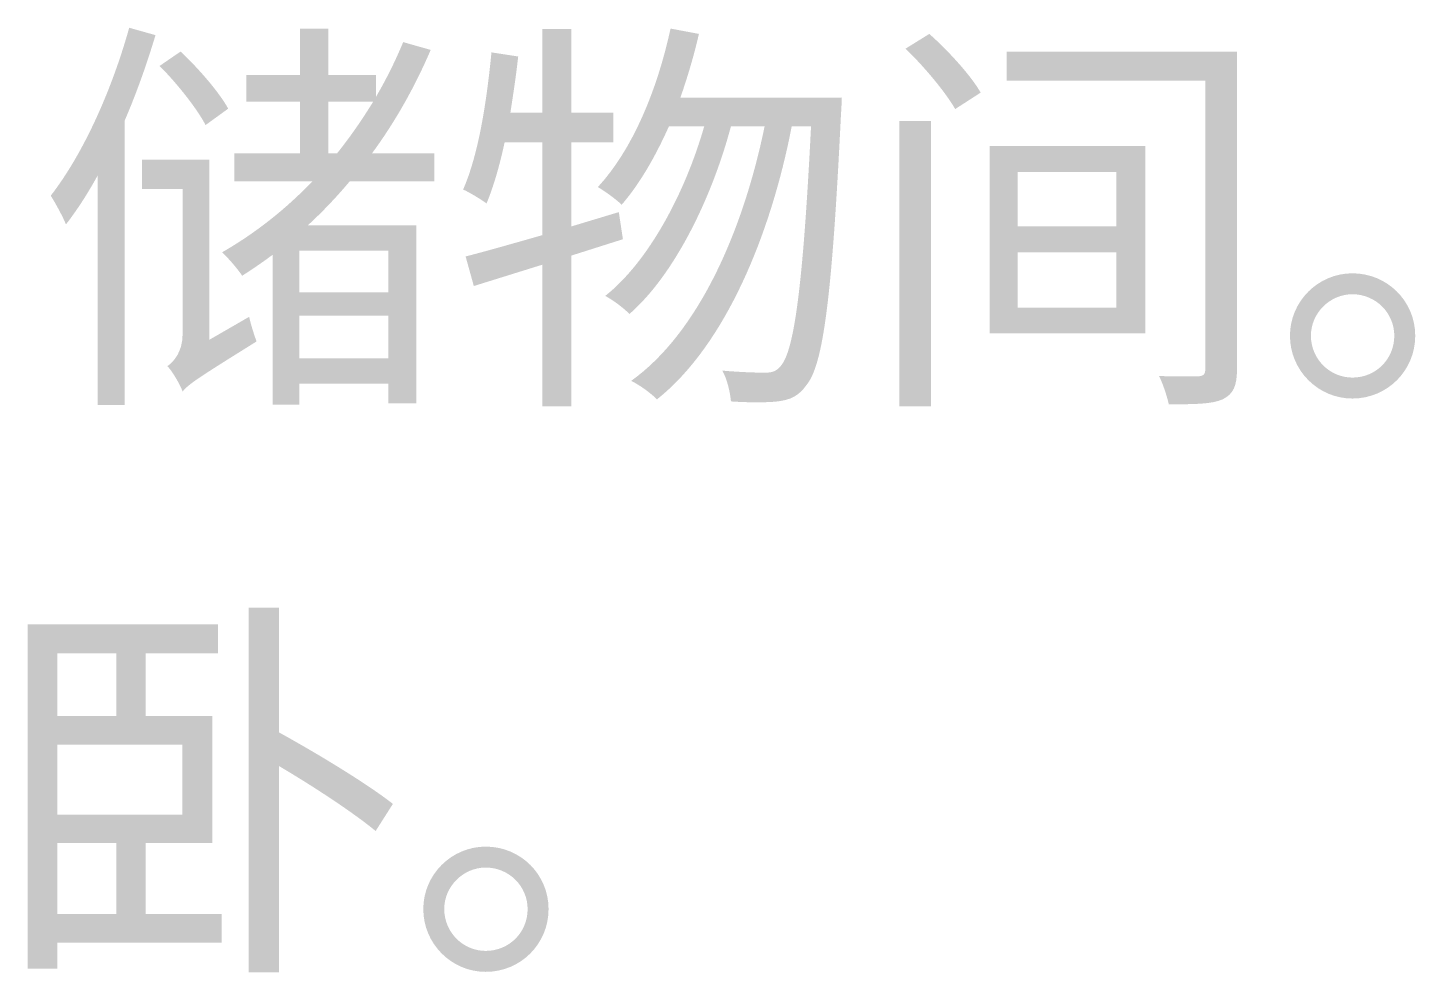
# Model space of a CAD drawing. Header units: millimetres. Extents: x -4600 to 229000, y -4300 to 19460.
# Drawn here: x 61756 to 62724, y 14577 to 15236 of the extents above; entities that cross this region are included whole.
import ezdxf

# ---------------------------------------------------------------- set-up
doc = ezdxf.new("R2010")
doc.units = ezdxf.units.MM
doc.header["$LTSCALE"] = 100
doc.layers.add('A-NOTE', color=7, linetype='Continuous', lineweight=18)

# ---------------------------------------------------------------- blocks, each defined once
blk = doc.blocks.new('A02_SHEET')
at = {"layer": 'A-NOTE'}
h = blk.add_hatch(color=256, dxfattribs=at)
edge = h.paths.add_edge_path()
edge.add_spline(control_points=[(21827.01, 15236.23), (21814.69, 15192.11), (21794.92, 15148.27), (21772.29, 15119.05)], knot_values=[0, 0, 0, 0, 1, 1, 1, 1], degree=3, periodic=0)
edge.add_spline(control_points=[(21772.29, 15119.05), (21775.44, 15114.18), (21781.17, 15103.58), (21782.89, 15099)], knot_values=[0, 0, 0, 0, 1, 1, 1, 1], degree=3, periodic=0)
edge.add_spline(control_points=[(21782.89, 15099), (21790.63, 15109.02), (21798.08, 15120.48), (21804.95, 15133.09)], knot_values=[0, 0, 0, 0, 1, 1, 1, 1], degree=3, periodic=0)
edge.add_line((21804.95, 15133.09), (21804.95, 14972.94))
edge.add_line((21804.95, 14972.94), (21823.86, 14972.94))
edge.add_line((21823.86, 14972.94), (21823.86, 15171.48))
edge.add_spline(control_points=[(21823.86, 15171.48), (21832.17, 15190.68), (21839.33, 15211.02), (21845.35, 15231.07)], knot_values=[0, 0, 0, 0, 1, 1, 1, 1], degree=3, periodic=0)
edge.add_line((21845.35, 15231.07), (21827.01, 15236.23))
h = blk.add_hatch(color=256, dxfattribs=at)
edge = h.paths.add_edge_path()
edge.add_line((21900.35, 15148.56), (21900.35, 15129.08))
edge.add_line((21900.35, 15129.08), (21954.79, 15129.08))
edge.add_spline(control_points=[(21954.79, 15129.08), (21935.88, 15109.31), (21914.68, 15092.69), (21891.76, 15079.52)], knot_values=[0, 0, 0, 0, 1, 1, 1, 1], degree=3, periodic=0)
edge.add_spline(control_points=[(21891.76, 15079.52), (21896.06, 15075.79), (21903.22, 15067.2), (21905.8, 15063.19)], knot_values=[0, 0, 0, 0, 1, 1, 1, 1], degree=3, periodic=0)
edge.add_spline(control_points=[(21905.8, 15063.19), (21912.96, 15067.77), (21920.12, 15072.64), (21927, 15077.8)], knot_values=[0, 0, 0, 0, 1, 1, 1, 1], degree=3, periodic=0)
edge.add_line((21927, 15077.8), (21927, 14973.23))
edge.add_line((21927, 14973.23), (21945.62, 14973.23))
edge.add_line((21945.62, 14973.23), (21945.62, 14987.84))
edge.add_line((21945.62, 14987.84), (22007.79, 14987.84))
edge.add_line((22007.79, 14987.84), (22007.79, 14974.09))
edge.add_line((22007.79, 14974.09), (22027.27, 14974.09))
edge.add_line((22027.27, 14974.09), (22027.27, 15098.42))
edge.add_line((22027.27, 15098.42), (21951.64, 15098.42))
edge.add_spline(control_points=[(21951.64, 15098.42), (21961.95, 15107.88), (21971.69, 15118.19), (21980.86, 15129.08)], knot_values=[0, 0, 0, 0, 1, 1, 1, 1], degree=3, periodic=0)
edge.add_line((21980.86, 15129.08), (22039.88, 15129.08))
edge.add_line((22039.88, 15129.08), (22039.88, 15148.56))
edge.add_line((22039.88, 15148.56), (21996.33, 15148.56))
edge.add_spline(control_points=[(21996.33, 15148.56), (22012.37, 15170.33), (22026.13, 15194.69), (22037.3, 15220.76)], knot_values=[0, 0, 0, 0, 1, 1, 1, 1], degree=3, periodic=0)
edge.add_line((22037.3, 15220.76), (22018.1, 15226.2))
edge.add_spline(control_points=[(22018.1, 15226.2), (22012.66, 15213.02), (22006.36, 15200.42), (21999.2, 15188.1)], knot_values=[0, 0, 0, 0, 1, 1, 1, 1], degree=3, periodic=0)
edge.add_line((21999.2, 15188.1), (21999.2, 15203.28))
edge.add_line((21999.2, 15203.28), (21965.96, 15203.28))
edge.add_line((21965.96, 15203.28), (21965.96, 15235.65))
edge.add_line((21965.96, 15235.65), (21946.19, 15235.65))
edge.add_line((21946.19, 15235.65), (21946.19, 15203.28))
edge.add_line((21946.19, 15203.28), (21908.66, 15203.28))
edge.add_line((21908.66, 15203.28), (21908.66, 15184.66))
edge.add_line((21908.66, 15184.66), (21946.19, 15184.66))
edge.add_line((21946.19, 15184.66), (21946.19, 15148.56))
edge.add_line((21946.19, 15148.56), (21900.35, 15148.56))
h.paths.add_polyline_path([(21945.62, 15035.4), (22007.79, 15035.4), (22007.79, 15005.6), (21945.62, 15005.6), (21945.62, 15035.4)], flags=0)
h.paths.add_polyline_path([(21945.62, 15051.73), (21945.62, 15080.66), (22007.79, 15080.66), (22007.79, 15051.73), (21945.62, 15051.73)], flags=0)
edge = h.paths.add_edge_path(flags=0)
edge.add_line((21965.96, 15184.66), (21997.19, 15184.66))
edge.add_spline(control_points=[(21997.19, 15184.66), (21989.45, 15172.05), (21981.15, 15160.02), (21971.98, 15148.56)], knot_values=[0, 0, 0, 0, 1, 1, 1, 1], degree=3, periodic=0)
edge.add_line((21971.98, 15148.56), (21965.96, 15148.56))
edge.add_line((21965.96, 15148.56), (21965.96, 15184.66))
h = blk.add_hatch(color=256, dxfattribs=at)
edge = h.paths.add_edge_path()
edge.add_spline(control_points=[(22079.7, 15219.04), (22076.26, 15183.8), (22070.53, 15147.41), (22059.93, 15123.35)], knot_values=[0, 0, 0, 0, 1, 1, 1, 1], degree=3, periodic=0)
edge.add_spline(control_points=[(22059.93, 15123.35), (22064.52, 15121.34), (22072.82, 15116.19), (22076.26, 15113.61)], knot_values=[0, 0, 0, 0, 1, 1, 1, 1], degree=3, periodic=0)
edge.add_spline(control_points=[(22076.26, 15113.61), (22081.13, 15125.35), (22085.43, 15140.25), (22088.87, 15156.3)], knot_values=[0, 0, 0, 0, 1, 1, 1, 1], degree=3, periodic=0)
edge.add_line((22088.87, 15156.3), (22115.23, 15156.3))
edge.add_line((22115.23, 15156.3), (22115.23, 15091.55))
edge.add_spline(control_points=[(22115.23, 15091.55), (22095.17, 15085.82), (22076.26, 15080.38), (22061.65, 15076.65)], knot_values=[0, 0, 0, 0, 1, 1, 1, 1], degree=3, periodic=0)
edge.add_line((22061.65, 15076.65), (22067.38, 15056.02))
edge.add_line((22067.38, 15056.02), (22115.23, 15070.92))
edge.add_line((22115.23, 15070.92), (22115.23, 14972.08))
edge.add_line((22115.23, 14972.08), (22135.28, 14972.08))
edge.add_line((22135.28, 14972.08), (22135.28, 15077.22))
edge.add_line((22135.28, 15077.22), (22171.38, 15088.68))
edge.add_line((22171.38, 15088.68), (22168.51, 15107.59))
edge.add_line((22168.51, 15107.59), (22135.28, 15097.56))
edge.add_line((22135.28, 15097.56), (22135.28, 15156.3))
edge.add_line((22135.28, 15156.3), (22164.79, 15156.3))
edge.add_line((22164.79, 15156.3), (22164.79, 15176.92))
edge.add_line((22164.79, 15176.92), (22135.28, 15176.92))
edge.add_line((22135.28, 15176.92), (22135.28, 15235.37))
edge.add_line((22135.28, 15235.37), (22115.23, 15235.37))
edge.add_line((22115.23, 15235.37), (22115.23, 15176.92))
edge.add_line((22115.23, 15176.92), (22092.88, 15176.92))
edge.add_spline(control_points=[(22092.88, 15176.92), (22094.88, 15189.82), (22096.89, 15202.99), (22098.32, 15216.17)], knot_values=[0, 0, 0, 0, 1, 1, 1, 1], degree=3, periodic=0)
edge.add_line((22098.32, 15216.17), (22079.7, 15219.04))
h = blk.add_hatch(color=256, dxfattribs=at)
edge = h.paths.add_edge_path()
edge.add_spline(control_points=[(22204.61, 15235.65), (22195.16, 15192.11), (22177.97, 15151.14), (22153.9, 15125.07)], knot_values=[0, 0, 0, 0, 1, 1, 1, 1], degree=3, periodic=0)
edge.add_spline(control_points=[(22153.9, 15125.07), (22158.77, 15122.2), (22167.08, 15116.19), (22170.52, 15112.75)], knot_values=[0, 0, 0, 0, 1, 1, 1, 1], degree=3, periodic=0)
edge.add_spline(control_points=[(22170.52, 15112.75), (22183.12, 15127.36), (22194.01, 15146.27), (22203.47, 15167.47)], knot_values=[0, 0, 0, 0, 1, 1, 1, 1], degree=3, periodic=0)
edge.add_line((22203.47, 15167.47), (22228.1, 15167.47))
edge.add_spline(control_points=[(22228.1, 15167.47), (22214.92, 15121.34), (22189.43, 15073.21), (22159.06, 15049.15)], knot_values=[0, 0, 0, 0, 1, 1, 1, 1], degree=3, periodic=0)
edge.add_spline(control_points=[(22159.06, 15049.15), (22164.79, 15046), (22171.66, 15040.84), (22175.96, 15036.54)], knot_values=[0, 0, 0, 0, 1, 1, 1, 1], degree=3, periodic=0)
edge.add_spline(control_points=[(22175.96, 15036.54), (22207.48, 15064.05), (22233.55, 15117.91), (22246.73, 15167.47)], knot_values=[0, 0, 0, 0, 1, 1, 1, 1], degree=3, periodic=0)
edge.add_line((22246.73, 15167.47), (22270.22, 15167.47))
edge.add_spline(control_points=[(22270.22, 15167.47), (22255.32, 15094.99), (22224.38, 15023.65), (22177.11, 14989.84)], knot_values=[0, 0, 0, 0, 1, 1, 1, 1], degree=3, periodic=0)
edge.add_spline(control_points=[(22177.11, 14989.84), (22183.12, 14986.98), (22190.86, 14981.25), (22195.16, 14976.95)], knot_values=[0, 0, 0, 0, 1, 1, 1, 1], degree=3, periodic=0)
edge.add_spline(control_points=[(22195.16, 14976.95), (22242.71, 15014.77), (22274.52, 15091.83), (22289.13, 15167.47)], knot_values=[0, 0, 0, 0, 1, 1, 1, 1], degree=3, periodic=0)
edge.add_line((22289.13, 15167.47), (22302.59, 15167.47))
edge.add_spline(control_points=[(22302.59, 15167.47), (22296.86, 15053.16), (22290.56, 15010.47), (22281.39, 15000.16)], knot_values=[0, 0, 0, 0, 1, 1, 1, 1], degree=3, periodic=0)
edge.add_spline(control_points=[(22281.39, 15000.16), (22278.24, 14996.43), (22275.38, 14995.57), (22270.5, 14995.57), (22265.06, 14995.57), (22253.6, 14995.86), (22240.71, 14997.01)], knot_values=[0, 0, 0, 0, 1, 1, 1, 2, 2, 2, 2], degree=3, periodic=0)
edge.add_spline(control_points=[(22240.71, 14997.01), (22244.15, 14990.99), (22246.15, 14981.82), (22246.73, 14975.52)], knot_values=[0, 0, 0, 0, 1, 1, 1, 1], degree=3, periodic=0)
edge.add_spline(control_points=[(22246.73, 14975.52), (22259.33, 14974.66), (22271.65, 14974.66), (22279.39, 14975.52)], knot_values=[0, 0, 0, 0, 1, 1, 1, 1], degree=3, periodic=0)
edge.add_spline(control_points=[(22279.39, 14975.52), (22287.98, 14976.66), (22293.71, 14978.96), (22299.44, 14986.98)], knot_values=[0, 0, 0, 0, 1, 1, 1, 1], degree=3, periodic=0)
edge.add_spline(control_points=[(22299.44, 14986.98), (22310.9, 15001.02), (22317.2, 15046), (22323.51, 15176.64)], knot_values=[0, 0, 0, 0, 1, 1, 1, 1], degree=3, periodic=0)
edge.add_spline(control_points=[(22323.51, 15176.64), (22323.79, 15179.5), (22324.08, 15187.52), (22324.08, 15187.52)], knot_values=[0, 0, 0, 0, 1, 1, 1, 1], degree=3, periodic=0)
edge.add_line((22324.08, 15187.52), (22211.49, 15187.52))
edge.add_spline(control_points=[(22211.49, 15187.52), (22216.36, 15201.56), (22220.94, 15216.75), (22224.38, 15231.93)], knot_values=[0, 0, 0, 0, 1, 1, 1, 1], degree=3, periodic=0)
edge.add_line((22224.38, 15231.93), (22204.61, 15235.65))
h = blk.add_hatch(color=256, dxfattribs=at)
edge = h.paths.add_edge_path()
edge.add_spline(control_points=[(22368.49, 15221.62), (22381.66, 15209.01), (22396.56, 15190.96), (22403.15, 15179.5)], knot_values=[0, 0, 0, 0, 1, 1, 1, 1], degree=3, periodic=0)
edge.add_line((22403.15, 15179.5), (22420.91, 15190.96))
edge.add_spline(control_points=[(22420.91, 15190.96), (22414.04, 15202.99), (22398.57, 15219.9), (22385.1, 15231.93)], knot_values=[0, 0, 0, 0, 1, 1, 1, 1], degree=3, periodic=0)
edge.add_line((22385.1, 15231.93), (22368.49, 15221.62))
h = blk.add_hatch(color=256, dxfattribs=at)
edge = h.paths.add_edge_path()
edge.add_spline(control_points=[(21848.21, 15209.58), (21860.53, 15197.26), (21874.28, 15179.79), (21880.3, 15168.33)], knot_values=[0, 0, 0, 0, 1, 1, 1, 1], degree=3, periodic=0)
edge.add_line((21880.3, 15168.33), (21896.06, 15179.79))
edge.add_spline(control_points=[(21896.06, 15179.79), (21889.75, 15191.25), (21875.43, 15207.86), (21862.82, 15219.61)], knot_values=[0, 0, 0, 0, 1, 1, 1, 1], degree=3, periodic=0)
edge.add_line((21862.82, 15219.61), (21848.21, 15209.58))
h = blk.add_hatch(color=256, dxfattribs=at)
edge = h.paths.add_edge_path()
edge.add_line((22438.96, 15219.61), (22438.96, 15199.27))
edge.add_line((22438.96, 15199.27), (22577.63, 15199.27))
edge.add_line((22577.63, 15199.27), (22577.63, 14998.15))
edge.add_spline(control_points=[(22577.63, 14998.15), (22577.63, 14994.43), (22576.48, 14993.28), (22572.76, 14992.99)], knot_values=[0, 0, 0, 0, 1, 1, 1, 1], degree=3, periodic=0)
edge.add_spline(control_points=[(22572.76, 14992.99), (22569.03, 14992.99), (22557.29, 14992.71), (22545.25, 14993.28)], knot_values=[0, 0, 0, 0, 1, 1, 1, 1], degree=3, periodic=0)
edge.add_spline(control_points=[(22545.25, 14993.28), (22548.12, 14987.84), (22550.98, 14978.67), (22552.13, 14973.51)], knot_values=[0, 0, 0, 0, 1, 1, 1, 1], degree=3, periodic=0)
edge.add_spline(control_points=[(22552.13, 14973.51), (22569.6, 14973.51), (22581.92, 14973.51), (22589.66, 14976.95)], knot_values=[0, 0, 0, 0, 1, 1, 1, 1], degree=3, periodic=0)
edge.add_spline(control_points=[(22589.66, 14976.95), (22597.11, 14980.68), (22599.69, 14986.12), (22599.69, 14998.15)], knot_values=[0, 0, 0, 0, 1, 1, 1, 1], degree=3, periodic=0)
edge.add_line((22599.69, 14998.15), (22599.69, 15219.61))
edge.add_line((22599.69, 15219.61), (22438.96, 15219.61))
h.paths.add_polyline_path([(22427.22, 15153.72), (22427.22, 15023.08), (22535.8, 15023.08), (22535.8, 15153.72), (22427.22, 15153.72)], flags=0)
h.paths.add_polyline_path([(22446.7, 15079.52), (22515.46, 15079.52), (22515.46, 15040.84), (22446.7, 15040.84), (22446.7, 15079.52)], flags=0)
h.paths.add_polyline_path([(22446.7, 15135.67), (22515.46, 15135.67), (22515.46, 15097.56), (22446.7, 15097.56), (22446.7, 15135.67)], flags=0)
blk.add_hatch(color=256, dxfattribs=at).paths.add_polyline_path([(22364.19, 15171.19), (22364.19, 14972.08), (22386.25, 14972.08), (22386.25, 15171.19), (22364.19, 15171.19)])
h = blk.add_hatch(color=256, dxfattribs=at)
edge = h.paths.add_edge_path()
edge.add_spline(control_points=[(21864.26, 14982.39), (21868.27, 14987.55), (21875.43, 14992.14), (21915.83, 15017.35)], knot_values=[0, 0, 0, 0, 1, 1, 1, 1], degree=3, periodic=0)
edge.add_spline(control_points=[(21915.83, 15017.35), (21914.39, 15021.36), (21911.81, 15029.09), (21910.67, 15034.54)], knot_values=[0, 0, 0, 0, 1, 1, 1, 1], degree=3, periodic=0)
edge.add_line((21910.67, 15034.54), (21882.88, 15018.49))
edge.add_line((21882.88, 15018.49), (21882.88, 15144.26))
edge.add_line((21882.88, 15144.26), (21835.89, 15144.26))
edge.add_line((21835.89, 15144.26), (21835.89, 15123.64))
edge.add_line((21835.89, 15123.64), (21864.26, 15123.64))
edge.add_line((21864.26, 15123.64), (21864.26, 15022.22))
edge.add_spline(control_points=[(21864.26, 15022.22), (21864.26, 15010.18), (21857.95, 15003.02), (21853.66, 15000.16)], knot_values=[0, 0, 0, 0, 1, 1, 1, 1], degree=3, periodic=0)
edge.add_spline(control_points=[(21853.66, 15000.16), (21857.38, 14996.15), (21862.54, 14987.26), (21864.26, 14982.39)], knot_values=[0, 0, 0, 0, 1, 1, 1, 1], degree=3, periodic=0)
h = blk.add_hatch(color=256, dxfattribs=at)
edge = h.paths.add_edge_path()
edge.add_spline(control_points=[(22680.19, 15064.9), (22656.41, 15064.9), (22636.64, 15045.42), (22636.64, 15021.36), (22636.64, 14997.01), (22656.41, 14977.52), (22680.19, 14977.52), (22704.54, 14977.52), (22724.02, 14997.01), (22724.02, 15021.36), (22724.02, 15045.42), (22704.54, 15064.9), (22680.19, 15064.9)], knot_values=[0, 0, 0, 0, 1, 1, 1, 2, 2, 2, 3, 3, 3, 4, 4, 4, 4], degree=3, periodic=0)
edge = h.paths.add_edge_path(flags=0)
edge.add_spline(control_points=[(22680.19, 14992.14), (22664.43, 14992.14), (22651.26, 15005.03), (22651.26, 15021.36), (22651.26, 15037.11), (22664.43, 15050.29), (22680.19, 15050.29), (22696.52, 15050.29), (22709.41, 15037.11), (22709.41, 15021.36), (22709.41, 15005.03), (22696.52, 14992.14), (22680.19, 14992.14)], knot_values=[0, 0, 0, 0, 1, 1, 1, 2, 2, 2, 3, 3, 3, 4, 4, 4, 4], degree=3, periodic=0)
h = blk.add_hatch(color=256, dxfattribs=at)
edge = h.paths.add_edge_path()
edge.add_line((21910.38, 14831.64), (21910.38, 14577.24))
edge.add_line((21910.38, 14577.24), (21931.58, 14577.24))
edge.add_line((21931.58, 14577.24), (21931.58, 14721.06))
edge.add_spline(control_points=[(21931.58, 14721.06), (21956.79, 14706.16), (21984.01, 14688.11), (21998.91, 14675.79)], knot_values=[0, 0, 0, 0, 1, 1, 1, 1], degree=3, periodic=0)
edge.add_line((21998.91, 14675.79), (22010.94, 14694.7))
edge.add_spline(control_points=[(22010.94, 14694.7), (21993.47, 14708.45), (21959.09, 14729.37), (21931.58, 14744.55)], knot_values=[0, 0, 0, 0, 1, 1, 1, 1], degree=3, periodic=0)
edge.add_line((21931.58, 14744.55), (21931.58, 14831.64))
edge.add_line((21931.58, 14831.64), (21910.38, 14831.64))
h = blk.add_hatch(color=256, dxfattribs=at)
h.paths.add_polyline_path([(21756.25, 14819.9), (21756.25, 14579.82), (21776.88, 14579.82), (21776.88, 14597.86), (21891.47, 14597.86), (21891.47, 14617.92), (21838.47, 14617.92), (21838.47, 14667.48), (21884.88, 14667.48), (21884.88, 14756.01), (21838.47, 14756.01), (21838.47, 14799.84), (21888.89, 14799.84), (21888.89, 14819.9), (21756.25, 14819.9)])
h.paths.add_polyline_path([(21776.88, 14735.95), (21863.97, 14735.95), (21863.97, 14687.25), (21776.88, 14687.25), (21776.88, 14735.95)], flags=0)
h.paths.add_polyline_path([(21776.88, 14667.48), (21818.13, 14667.48), (21818.13, 14617.92), (21776.88, 14617.92), (21776.88, 14667.48)], flags=0)
h.paths.add_polyline_path([(21776.88, 14756.01), (21776.88, 14799.84), (21818.13, 14799.84), (21818.13, 14756.01), (21776.88, 14756.01)], flags=0)
h = blk.add_hatch(color=256, dxfattribs=at)
edge = h.paths.add_edge_path()
edge.add_spline(control_points=[(22075.69, 14664.9), (22051.91, 14664.9), (22032.14, 14645.42), (22032.14, 14621.36), (22032.14, 14597.01), (22051.91, 14577.52), (22075.69, 14577.52), (22100.04, 14577.52), (22119.52, 14597.01), (22119.52, 14621.36), (22119.52, 14645.42), (22100.04, 14664.9), (22075.69, 14664.9)], knot_values=[0, 0, 0, 0, 1, 1, 1, 2, 2, 2, 3, 3, 3, 4, 4, 4, 4], degree=3, periodic=0)
edge = h.paths.add_edge_path(flags=0)
edge.add_spline(control_points=[(22075.69, 14592.14), (22059.93, 14592.14), (22046.75, 14605.03), (22046.75, 14621.36), (22046.75, 14637.11), (22059.93, 14650.29), (22075.69, 14650.29), (22092.02, 14650.29), (22104.91, 14637.11), (22104.91, 14621.36), (22104.91, 14605.03), (22092.02, 14592.14), (22075.69, 14592.14)], knot_values=[0, 0, 0, 0, 1, 1, 1, 2, 2, 2, 3, 3, 3, 4, 4, 4, 4], degree=3, periodic=0)

msp = doc.modelspace()

# ---------------------------------------------------------------- block references
msp.add_blockref('A02_SHEET', (40000, 0))

doc.saveas('drawing.dxf')
